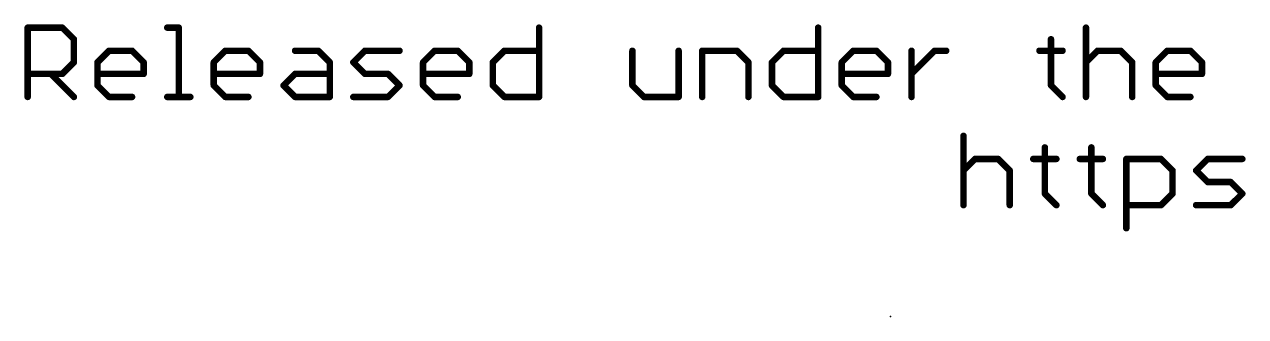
# Model space of a CAD drawing. Extents: x -37 to 70, y -23 to 28.
# Drawn here: x -36.83 to -8.18, y -22.86 to -16 of the extents above; entities that cross this region are included whole.
import ezdxf

# ---------------------------------------------------------------- set-up
doc = ezdxf.new("R2010")
doc.units = 0
doc.layers.add('23', color=53, linetype='CONTINUOUS')
doc.layers.add('51', color=53, linetype='CONTINUOUS')

msp = doc.modelspace()

# ---------------------------------------------------------------- linework, layer by layer
at = {"layer": '23'}
msp.add_point((-16.51, -22.86), dxfattribs=at)
at = {"layer": '51', "const_width": 0.1524}
for points in [[(-36.7538, -17.7038), (-36.7538, -16.0768)], [(-36.7538, -16.0768), (-35.9403, -16.0768)], [(-35.9403, -16.0768), (-35.6691, -16.348)], [(-33.4795, -16.0768), (-33.2083, -16.0768)], [(-33.2083, -16.0768), (-33.2083, -17.7038)], [(-24.7548, -16.0768), (-24.7548, -17.7038)], [(-18.2061, -16.0768), (-18.2061, -17.7038)], [(-11.9236, -16.0768), (-11.9236, -17.7038)], [(-35.6691, -16.348), (-35.6691, -16.8903)], [(-12.7439, -16.348), (-12.7439, -17.4326)], [(-35.1166, -16.8903), (-34.8455, -16.6191)], [(-34.8455, -16.6191), (-34.3032, -16.6191)], [(-34.3032, -16.6191), (-34.032, -16.8903)], [(-32.388, -16.8903), (-32.1169, -16.6191)], [(-32.1169, -16.6191), (-31.5746, -16.6191)], [(-31.5746, -16.6191), (-31.3034, -16.8903)], [(-30.4797, -16.6191), (-29.9374, -16.6191)], [(-29.9374, -16.6191), (-29.6662, -16.8903)], [(-29.1137, -16.8903), (-28.8426, -16.6191)], [(-28.8426, -16.6191), (-28.0291, -16.6191)], [(-27.4766, -16.8903), (-27.2054, -16.6191)], [(-27.2054, -16.6191), (-26.6631, -16.6191)], [(-26.6631, -16.6191), (-26.3919, -16.8903)], [(-25.8394, -16.8903), (-25.5683, -16.6191)], [(-25.5683, -16.6191), (-24.7548, -16.6191)], [(-22.5651, -16.6191), (-22.5651, -17.4326)], [(-21.4805, -17.7038), (-21.4805, -16.6191)], [(-20.928, -17.7038), (-20.928, -16.6191)], [(-20.928, -16.6191), (-20.1145, -16.6191)], [(-20.1145, -16.6191), (-19.8433, -16.8903)], [(-19.2908, -16.8903), (-19.0196, -16.6191)], [(-19.0196, -16.6191), (-18.2061, -16.6191)], [(-17.6536, -16.8903), (-17.3825, -16.6191)], [(-17.3825, -16.6191), (-16.8402, -16.6191)], [(-16.8402, -16.6191), (-16.569, -16.8903)], [(-16.0165, -17.7038), (-16.0165, -16.6191)], [(-16.0165, -17.1615), (-15.4742, -16.6191)], [(-15.4742, -16.6191), (-15.203, -16.6191)], [(-13.015, -16.6191), (-12.4727, -16.6191)], [(-11.9236, -16.8903), (-11.6524, -16.6191)], [(-11.6524, -16.6191), (-11.1101, -16.6191)], [(-11.1101, -16.6191), (-10.8389, -16.8903)], [(-10.2864, -16.8903), (-10.0153, -16.6191)], [(-10.0153, -16.6191), (-9.4729, -16.6191)], [(-9.4729, -16.6191), (-9.2018, -16.8903)], [(-35.6691, -16.8903), (-35.9403, -17.1615)], [(-35.1166, -17.4326), (-35.1166, -16.8903)], [(-34.032, -16.8903), (-34.032, -17.1615)], [(-32.388, -17.4326), (-32.388, -16.8903)], [(-31.3034, -16.8903), (-31.3034, -17.1615)], [(-29.6662, -16.8903), (-29.6662, -17.7038)], [(-28.8426, -17.1615), (-29.1137, -16.8903)], [(-27.4766, -17.4326), (-27.4766, -16.8903)], [(-26.3919, -16.8903), (-26.3919, -17.1615)], [(-25.8394, -17.4326), (-25.8394, -16.8903)], [(-19.8433, -16.8903), (-19.8433, -17.7038)], [(-19.2908, -17.4326), (-19.2908, -16.8903)], [(-17.6536, -17.4326), (-17.6536, -16.8903)], [(-16.569, -16.8903), (-16.569, -17.1615)], [(-10.8389, -16.8903), (-10.8389, -17.7038)], [(-10.2864, -17.4326), (-10.2864, -16.8903)], [(-9.2018, -16.8903), (-9.2018, -17.1615)], [(-35.9403, -17.1615), (-36.7538, -17.1615)], [(-36.2115, -17.1615), (-35.6691, -17.7038)], [(-34.032, -17.1615), (-35.1166, -17.1615)], [(-31.3034, -17.1615), (-32.388, -17.1615)], [(-30.7509, -17.4326), (-30.4797, -17.1615)], [(-30.4797, -17.1615), (-29.6662, -17.1615)], [(-28.3002, -17.1615), (-28.8426, -17.1615)], [(-28.0291, -17.4326), (-28.3002, -17.1615)], [(-26.3919, -17.1615), (-27.4766, -17.1615)], [(-16.569, -17.1615), (-17.6536, -17.1615)], [(-9.2018, -17.1615), (-10.2864, -17.1615)], [(-34.8455, -17.7038), (-35.1166, -17.4326)], [(-32.1169, -17.7038), (-32.388, -17.4326)], [(-30.4797, -17.7038), (-30.7509, -17.4326)], [(-28.3002, -17.7038), (-28.0291, -17.4326)], [(-27.2054, -17.7038), (-27.4766, -17.4326)], [(-25.5683, -17.7038), (-25.8394, -17.4326)], [(-22.5651, -17.4326), (-22.294, -17.7038)], [(-19.0196, -17.7038), (-19.2908, -17.4326)], [(-17.3825, -17.7038), (-17.6536, -17.4326)], [(-12.7439, -17.4326), (-12.4727, -17.7038)], [(-10.0153, -17.7038), (-10.2864, -17.4326)], [(-34.3032, -17.7038), (-34.8455, -17.7038)], [(-33.4795, -17.7038), (-32.9372, -17.7038)], [(-31.5746, -17.7038), (-32.1169, -17.7038)], [(-29.6662, -17.7038), (-30.4797, -17.7038)], [(-29.1137, -17.7038), (-28.3002, -17.7038)], [(-26.6631, -17.7038), (-27.2054, -17.7038)], [(-24.7548, -17.7038), (-25.5683, -17.7038)], [(-22.294, -17.7038), (-21.4805, -17.7038)], [(-18.2061, -17.7038), (-19.0196, -17.7038)], [(-16.8402, -17.7038), (-17.3825, -17.7038)], [(-9.4729, -17.7038), (-10.0153, -17.7038)], [(-14.7966, -18.6168), (-14.7966, -20.2438)], [(-12.8883, -18.888), (-12.8883, -19.9726)], [(-11.7969, -18.888), (-11.7969, -19.9726)], [(-14.7966, -19.4303), (-14.5255, -19.1591)], [(-14.5255, -19.1591), (-13.9832, -19.1591)], [(-13.9832, -19.1591), (-13.712, -19.4303)], [(-13.1595, -19.1591), (-12.6172, -19.1591)], [(-12.0681, -19.1591), (-11.5257, -19.1591)], [(-10.9766, -20.7861), (-10.9766, -19.1591)], [(-10.9766, -19.1591), (-10.1631, -19.1591)], [(-10.1631, -19.1591), (-9.892, -19.4303)], [(-9.3395, -19.4303), (-9.0683, -19.1591)], [(-9.0683, -19.1591), (-8.2548, -19.1591)], [(-13.712, -19.4303), (-13.712, -20.2438)], [(-9.892, -19.4303), (-9.892, -19.9726)], [(-9.0683, -19.7015), (-9.3395, -19.4303)], [(-8.526, -19.7015), (-9.0683, -19.7015)], [(-8.2548, -19.9726), (-8.526, -19.7015)], [(-12.8883, -19.9726), (-12.6172, -20.2438)], [(-11.7969, -19.9726), (-11.5257, -20.2438)], [(-9.892, -19.9726), (-10.1631, -20.2438)], [(-8.526, -20.2438), (-8.2548, -19.9726)], [(-10.1631, -20.2438), (-10.9766, -20.2438)], [(-9.3395, -20.2438), (-8.526, -20.2438)]]:
    msp.add_lwpolyline(points, dxfattribs=at)
at = {"layer": '51', "const_width": 0.0762}
for points in [[(-36.7157, -16.0768, 1), (-36.7919, -16.0768)], [(-36.7538, -16.0387, 1), (-36.7538, -16.1149)], [(-35.9134, -16.0499, 1), (-35.9672, -16.1038)], [(-35.9403, -16.1149, 1), (-35.9403, -16.0387)], [(-33.4795, -16.0387, 1), (-33.4795, -16.1149)], [(-33.1702, -16.0768, 1), (-33.2464, -16.0768)], [(-33.2083, -16.1149, 1), (-33.2083, -16.0387)], [(-24.7167, -16.0768, 1), (-24.7929, -16.0768)], [(-18.168, -16.0768, 1), (-18.2442, -16.0768)], [(-11.8855, -16.0768, 1), (-11.9617, -16.0768)], [(-35.631, -16.348, 1), (-35.7072, -16.348)], [(-35.6961, -16.3749, 1), (-35.6422, -16.321)], [(-12.7058, -16.348, 1), (-12.782, -16.348)], [(-34.8455, -16.581, 1), (-34.8455, -16.6572)], [(-34.8185, -16.6461, 1), (-34.8724, -16.5922)], [(-34.2762, -16.5922, 1), (-34.3301, -16.6461)], [(-34.3032, -16.6572, 1), (-34.3032, -16.581)], [(-32.1169, -16.581, 1), (-32.1169, -16.6572)], [(-32.0899, -16.6461, 1), (-32.1438, -16.5922)], [(-31.5476, -16.5922, 1), (-31.6015, -16.6461)], [(-31.5746, -16.6572, 1), (-31.5746, -16.581)], [(-30.4797, -16.581, 1), (-30.4797, -16.6572)], [(-29.9105, -16.5922, 1), (-29.9643, -16.6461)], [(-29.9374, -16.6572, 1), (-29.9374, -16.581)], [(-28.8426, -16.581, 1), (-28.8426, -16.6572)], [(-28.8156, -16.6461, 1), (-28.8695, -16.5922)], [(-28.0291, -16.6572, 1), (-28.0291, -16.581)], [(-27.2054, -16.581, 1), (-27.2054, -16.6572)], [(-27.1785, -16.6461, 1), (-27.2324, -16.5922)], [(-26.6361, -16.5922, 1), (-26.69, -16.6461)], [(-26.6631, -16.6572, 1), (-26.6631, -16.581)], [(-25.5683, -16.581, 1), (-25.5683, -16.6572)], [(-25.5413, -16.6461, 1), (-25.5952, -16.5922)], [(-24.7548, -16.6572, 1), (-24.7548, -16.581)], [(-22.527, -16.6191, 1), (-22.6032, -16.6191)], [(-21.4424, -16.6191, 1), (-21.5186, -16.6191)], [(-20.8899, -16.6191, 1), (-20.9661, -16.6191)], [(-20.928, -16.581, 1), (-20.928, -16.6572)], [(-20.0875, -16.5922, 1), (-20.1414, -16.6461)], [(-20.1145, -16.6572, 1), (-20.1145, -16.581)], [(-19.0196, -16.581, 1), (-19.0196, -16.6572)], [(-18.9927, -16.6461, 1), (-19.0466, -16.5922)], [(-18.2061, -16.6572, 1), (-18.2061, -16.581)], [(-17.3825, -16.581, 1), (-17.3825, -16.6572)], [(-17.3555, -16.6461, 1), (-17.4094, -16.5922)], [(-16.8132, -16.5922, 1), (-16.8671, -16.6461)], [(-16.8402, -16.6572, 1), (-16.8402, -16.581)], [(-15.9784, -16.6191, 1), (-16.0546, -16.6191)], [(-15.4742, -16.581, 1), (-15.4742, -16.6572)], [(-15.4472, -16.6461, 1), (-15.5011, -16.5922)], [(-15.203, -16.6572, 1), (-15.203, -16.581)], [(-13.015, -16.581, 1), (-13.015, -16.6572)], [(-12.4727, -16.6572, 1), (-12.4727, -16.581)], [(-11.6524, -16.581, 1), (-11.6524, -16.6572)], [(-11.6255, -16.6461, 1), (-11.6794, -16.5922)], [(-11.0832, -16.5922, 1), (-11.137, -16.6461)], [(-11.1101, -16.6572, 1), (-11.1101, -16.581)], [(-10.0153, -16.581, 1), (-10.0153, -16.6572)], [(-9.9883, -16.6461, 1), (-10.0422, -16.5922)], [(-9.446, -16.5922, 1), (-9.4999, -16.6461)], [(-9.4729, -16.6572, 1), (-9.4729, -16.581)], [(-35.7072, -16.8903, 1), (-35.631, -16.8903)], [(-35.6422, -16.9172, 1), (-35.6961, -16.8634)], [(-35.0785, -16.8903, 1), (-35.1547, -16.8903)], [(-35.1436, -16.8634, 1), (-35.0897, -16.9172)], [(-33.9939, -16.8903, 1), (-34.0701, -16.8903)], [(-34.0589, -16.9172, 1), (-34.005, -16.8634)], [(-32.3499, -16.8903, 1), (-32.4261, -16.8903)], [(-32.415, -16.8634, 1), (-32.3611, -16.9172)], [(-31.2653, -16.8903, 1), (-31.3415, -16.8903)], [(-31.3303, -16.9172, 1), (-31.2764, -16.8634)], [(-29.6281, -16.8903, 1), (-29.7043, -16.8903)], [(-29.6932, -16.9172, 1), (-29.6393, -16.8634)], [(-29.0868, -16.8634, 1), (-29.1407, -16.9172)], [(-29.1407, -16.8634, 1), (-29.0868, -16.9172)], [(-27.4385, -16.8903, 1), (-27.5147, -16.8903)], [(-27.5035, -16.8634, 1), (-27.4496, -16.9172)], [(-26.3538, -16.8903, 1), (-26.43, -16.8903)], [(-26.4189, -16.9172, 1), (-26.365, -16.8634)], [(-25.8013, -16.8903, 1), (-25.8775, -16.8903)], [(-25.8664, -16.8634, 1), (-25.8125, -16.9172)], [(-19.8052, -16.8903, 1), (-19.8814, -16.8903)], [(-19.8702, -16.9172, 1), (-19.8164, -16.8634)], [(-19.2527, -16.8903, 1), (-19.3289, -16.8903)], [(-19.3177, -16.8634, 1), (-19.2639, -16.9172)], [(-17.6155, -16.8903, 1), (-17.6917, -16.8903)], [(-17.6806, -16.8634, 1), (-17.6267, -16.9172)], [(-16.5309, -16.8903, 1), (-16.6071, -16.8903)], [(-16.5959, -16.9172, 1), (-16.542, -16.8634)], [(-11.9505, -16.8634, 1), (-11.8967, -16.9172)], [(-10.8008, -16.8903, 1), (-10.877, -16.8903)], [(-10.8659, -16.9172, 1), (-10.812, -16.8634)], [(-10.2483, -16.8903, 1), (-10.3245, -16.8903)], [(-10.3134, -16.8634, 1), (-10.2595, -16.9172)], [(-9.1637, -16.8903, 1), (-9.2399, -16.8903)], [(-9.2287, -16.9172, 1), (-9.1748, -16.8634)], [(-36.7538, -17.1234, 1), (-36.7538, -17.1996)], [(-36.1845, -17.1345, 1), (-36.2384, -17.1884)], [(-35.9672, -17.1345, 1), (-35.9134, -17.1884)], [(-35.9403, -17.1996, 1), (-35.9403, -17.1234)], [(-35.1166, -17.1234, 1), (-35.1166, -17.1996)], [(-34.0701, -17.1615, 1), (-33.9939, -17.1615)], [(-34.032, -17.1996, 1), (-34.032, -17.1234)], [(-32.388, -17.1234, 1), (-32.388, -17.1996)], [(-31.3415, -17.1615, 1), (-31.2653, -17.1615)], [(-31.3034, -17.1996, 1), (-31.3034, -17.1234)], [(-30.4797, -17.1234, 1), (-30.4797, -17.1996)], [(-30.4528, -17.1884, 1), (-30.5067, -17.1345)], [(-29.6662, -17.1996, 1), (-29.6662, -17.1234)], [(-28.8426, -17.1234, 1), (-28.8426, -17.1996)], [(-28.8695, -17.1884, 1), (-28.8156, -17.1345)], [(-28.2733, -17.1345, 1), (-28.3272, -17.1884)], [(-28.3002, -17.1996, 1), (-28.3002, -17.1234)], [(-27.4766, -17.1234, 1), (-27.4766, -17.1996)], [(-26.43, -17.1615, 1), (-26.3538, -17.1615)], [(-26.3919, -17.1996, 1), (-26.3919, -17.1234)], [(-17.6536, -17.1234, 1), (-17.6536, -17.1996)], [(-16.6071, -17.1615, 1), (-16.5309, -17.1615)], [(-16.569, -17.1996, 1), (-16.569, -17.1234)], [(-16.0434, -17.1345, 1), (-15.9895, -17.1884)], [(-10.2864, -17.1234, 1), (-10.2864, -17.1996)], [(-9.2399, -17.1615, 1), (-9.1637, -17.1615)], [(-9.2018, -17.1996, 1), (-9.2018, -17.1234)], [(-35.0897, -17.4057, 1), (-35.1436, -17.4596)], [(-35.1547, -17.4326, 1), (-35.0785, -17.4326)], [(-32.3611, -17.4057, 1), (-32.415, -17.4596)], [(-32.4261, -17.4326, 1), (-32.3499, -17.4326)], [(-30.724, -17.4057, 1), (-30.7778, -17.4596)], [(-30.7778, -17.4057, 1), (-30.724, -17.4596)], [(-28.0021, -17.4596, 1), (-28.056, -17.4057)], [(-28.056, -17.4596, 1), (-28.0021, -17.4057)], [(-27.4496, -17.4057, 1), (-27.5035, -17.4596)], [(-27.5147, -17.4326, 1), (-27.4385, -17.4326)], [(-25.8125, -17.4057, 1), (-25.8664, -17.4596)], [(-25.8775, -17.4326, 1), (-25.8013, -17.4326)], [(-22.5382, -17.4057, 1), (-22.5921, -17.4596)], [(-22.6032, -17.4326, 1), (-22.527, -17.4326)], [(-19.2639, -17.4057, 1), (-19.3177, -17.4596)], [(-19.3289, -17.4326, 1), (-19.2527, -17.4326)], [(-17.6267, -17.4057, 1), (-17.6806, -17.4596)], [(-17.6917, -17.4326, 1), (-17.6155, -17.4326)], [(-12.7169, -17.4057, 1), (-12.7708, -17.4596)], [(-12.782, -17.4326, 1), (-12.7058, -17.4326)], [(-10.2595, -17.4057, 1), (-10.3134, -17.4596)], [(-10.3245, -17.4326, 1), (-10.2483, -17.4326)], [(-36.7919, -17.7038, 1), (-36.7157, -17.7038)], [(-35.6961, -17.7307, 1), (-35.6422, -17.6769)], [(-34.8455, -17.6657, 1), (-34.8455, -17.7419)], [(-34.8724, -17.7307, 1), (-34.8185, -17.6769)], [(-34.3032, -17.7419, 1), (-34.3032, -17.6657)], [(-33.4795, -17.6657, 1), (-33.4795, -17.7419)], [(-33.2464, -17.7038, 1), (-33.1702, -17.7038)], [(-32.9372, -17.7419, 1), (-32.9372, -17.6657)], [(-32.1169, -17.6657, 1), (-32.1169, -17.7419)], [(-32.1438, -17.7307, 1), (-32.0899, -17.6769)], [(-31.5746, -17.7419, 1), (-31.5746, -17.6657)], [(-30.4797, -17.6657, 1), (-30.4797, -17.7419)], [(-30.5067, -17.7307, 1), (-30.4528, -17.6769)], [(-29.7043, -17.7038, 1), (-29.6281, -17.7038)], [(-29.6662, -17.7419, 1), (-29.6662, -17.6657)], [(-29.1137, -17.6657, 1), (-29.1137, -17.7419)], [(-28.3272, -17.6769, 1), (-28.2733, -17.7307)], [(-28.3002, -17.7419, 1), (-28.3002, -17.6657)], [(-27.2054, -17.6657, 1), (-27.2054, -17.7419)], [(-27.2324, -17.7307, 1), (-27.1785, -17.6769)], [(-26.6631, -17.7419, 1), (-26.6631, -17.6657)], [(-25.5683, -17.6657, 1), (-25.5683, -17.7419)], [(-25.5952, -17.7307, 1), (-25.5413, -17.6769)], [(-24.7929, -17.7038, 1), (-24.7167, -17.7038)], [(-24.7548, -17.7419, 1), (-24.7548, -17.6657)], [(-22.294, -17.6657, 1), (-22.294, -17.7419)], [(-22.3209, -17.7307, 1), (-22.267, -17.6769)], [(-21.5186, -17.7038, 1), (-21.4424, -17.7038)], [(-21.4805, -17.7419, 1), (-21.4805, -17.6657)], [(-20.9661, -17.7038, 1), (-20.8899, -17.7038)], [(-19.8814, -17.7038, 1), (-19.8052, -17.7038)], [(-19.0196, -17.6657, 1), (-19.0196, -17.7419)], [(-19.0466, -17.7307, 1), (-18.9927, -17.6769)], [(-18.2442, -17.7038, 1), (-18.168, -17.7038)], [(-18.2061, -17.7419, 1), (-18.2061, -17.6657)], [(-17.3825, -17.6657, 1), (-17.3825, -17.7419)], [(-17.4094, -17.7307, 1), (-17.3555, -17.6769)], [(-16.8402, -17.7419, 1), (-16.8402, -17.6657)], [(-16.0546, -17.7038, 1), (-15.9784, -17.7038)], [(-12.4996, -17.7307, 1), (-12.4458, -17.6769)], [(-11.9617, -17.7038, 1), (-11.8855, -17.7038)], [(-10.877, -17.7038, 1), (-10.8008, -17.7038)], [(-10.0153, -17.6657, 1), (-10.0153, -17.7419)], [(-10.0422, -17.7307, 1), (-9.9883, -17.6769)], [(-9.4729, -17.7419, 1), (-9.4729, -17.6657)], [(-14.7585, -18.6168, 1), (-14.8347, -18.6168)], [(-12.8502, -18.888, 1), (-12.9264, -18.888)], [(-11.7588, -18.888, 1), (-11.835, -18.888)], [(-14.5255, -19.121, 1), (-14.5255, -19.1972)], [(-14.4985, -19.1861, 1), (-14.5524, -19.1322)], [(-13.9562, -19.1322, 1), (-14.0101, -19.1861)], [(-13.9832, -19.1972, 1), (-13.9832, -19.121)], [(-13.1595, -19.121, 1), (-13.1595, -19.1972)], [(-12.6172, -19.1972, 1), (-12.6172, -19.121)], [(-12.0681, -19.121, 1), (-12.0681, -19.1972)], [(-11.5257, -19.1972, 1), (-11.5257, -19.121)], [(-10.9385, -19.1591, 1), (-11.0147, -19.1591)], [(-10.9766, -19.121, 1), (-10.9766, -19.1972)], [(-10.1362, -19.1322, 1), (-10.1901, -19.1861)], [(-10.1631, -19.1972, 1), (-10.1631, -19.121)], [(-9.0683, -19.121, 1), (-9.0683, -19.1972)], [(-9.0414, -19.1861, 1), (-9.0952, -19.1322)], [(-8.2548, -19.1972, 1), (-8.2548, -19.121)], [(-14.8236, -19.4034, 1), (-14.7697, -19.4572)], [(-13.6739, -19.4303, 1), (-13.7501, -19.4303)], [(-13.7389, -19.4572, 1), (-13.685, -19.4034)], [(-9.8539, -19.4303, 1), (-9.9301, -19.4303)], [(-9.9189, -19.4572, 1), (-9.865, -19.4034)], [(-9.3125, -19.4034, 1), (-9.3664, -19.4572)], [(-9.3664, -19.4034, 1), (-9.3125, -19.4572)], [(-9.0683, -19.6634, 1), (-9.0683, -19.7396)], [(-9.0952, -19.7284, 1), (-9.0414, -19.6745)], [(-8.499, -19.6745, 1), (-8.5529, -19.7284)], [(-8.526, -19.7396, 1), (-8.526, -19.6634)], [(-12.8614, -19.9457, 1), (-12.9153, -19.9996)], [(-12.9264, -19.9726, 1), (-12.8502, -19.9726)], [(-11.7699, -19.9457, 1), (-11.8238, -19.9996)], [(-11.835, -19.9726, 1), (-11.7588, -19.9726)], [(-9.9301, -19.9726, 1), (-9.8539, -19.9726)], [(-9.865, -19.9996, 1), (-9.9189, -19.9457)], [(-8.2279, -19.9996, 1), (-8.2817, -19.9457)], [(-8.2817, -19.9996, 1), (-8.2279, -19.9457)], [(-14.8347, -20.2438, 1), (-14.7585, -20.2438)], [(-13.7501, -20.2438, 1), (-13.6739, -20.2438)], [(-12.6441, -20.2707, 1), (-12.5902, -20.2169)], [(-11.5527, -20.2707, 1), (-11.4988, -20.2169)], [(-10.9766, -20.2057, 1), (-10.9766, -20.2819)], [(-10.1901, -20.2169, 1), (-10.1362, -20.2707)], [(-10.1631, -20.2819, 1), (-10.1631, -20.2057)], [(-9.3395, -20.2057, 1), (-9.3395, -20.2819)], [(-8.5529, -20.2169, 1), (-8.499, -20.2707)], [(-8.526, -20.2819, 1), (-8.526, -20.2057)], [(-11.0147, -20.7861, 1), (-10.9385, -20.7861)]]:
    msp.add_lwpolyline(points, format="xyb", dxfattribs=at)

doc.saveas('drawing.dxf')
